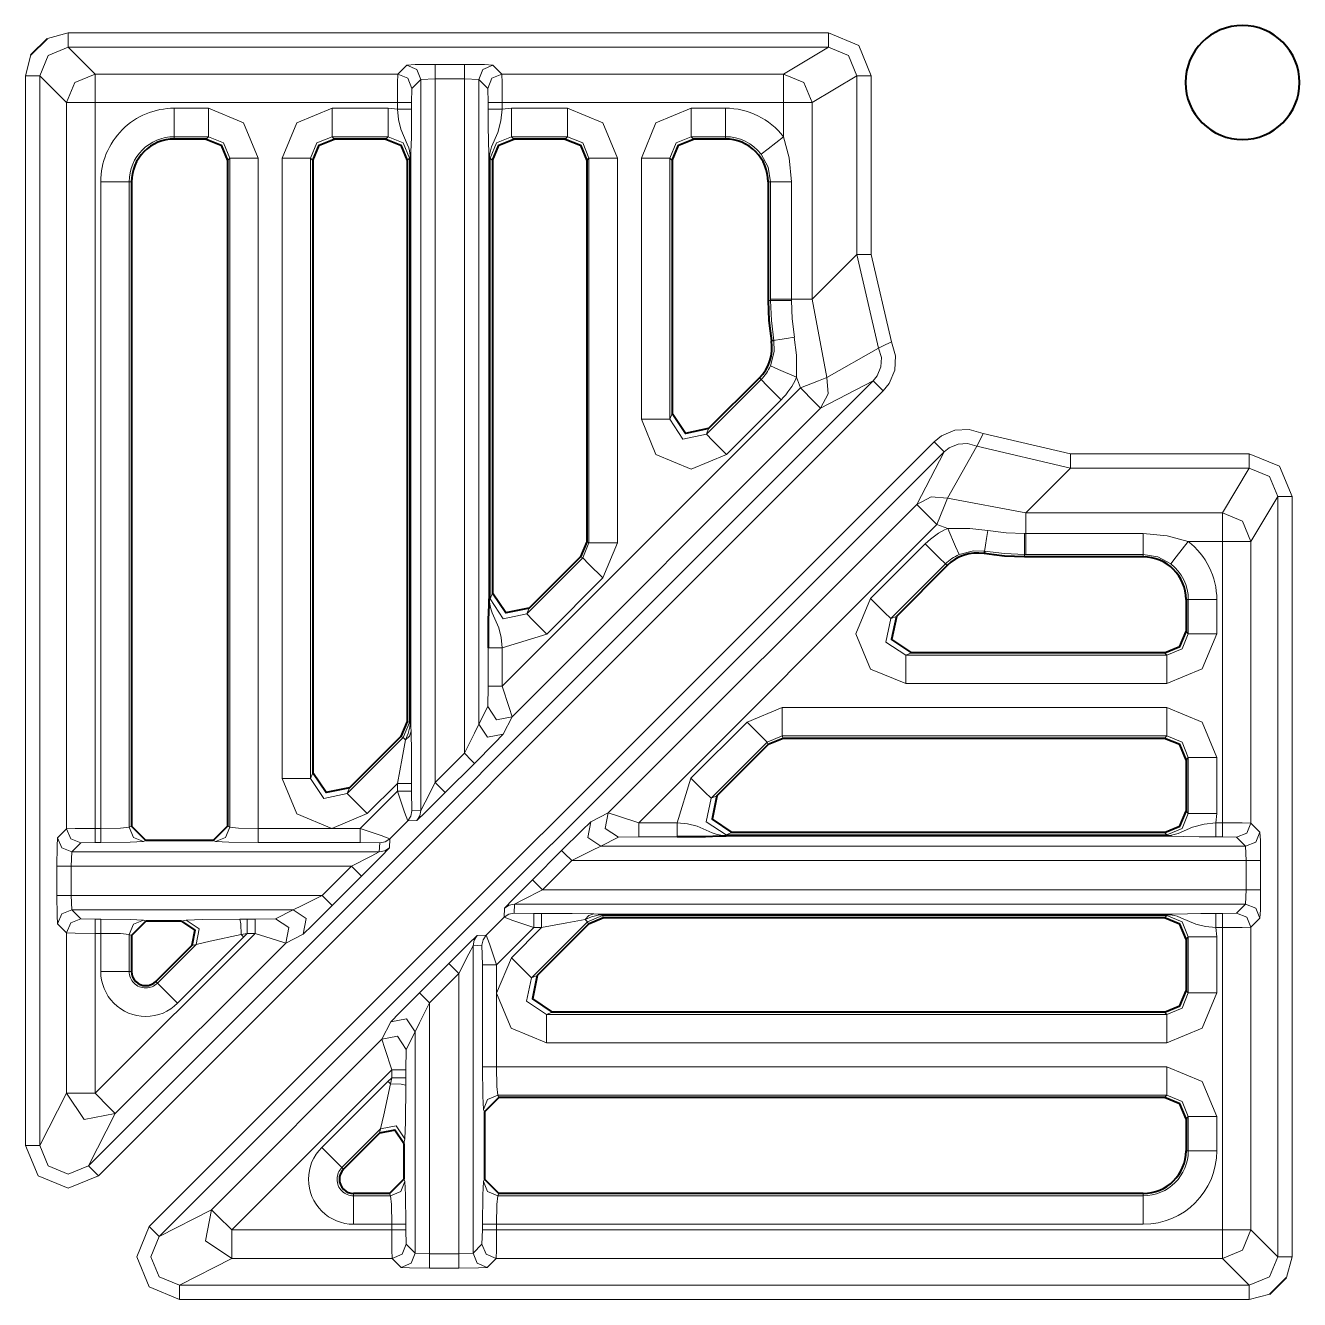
# Model space of a CAD drawing. Header units: millimetres. Extents: x 0 to 2941, y -405 to 1422.
# Drawn here: x 943.88 to 988.57, y 948 to 992.69 of the extents above; entities that cross this region are included whole.
import ezdxf

# ---------------------------------------------------------------- set-up
doc = ezdxf.new("R2010")
doc.units = ezdxf.units.MM
doc.layers.add('FINE', color=9, linetype='Continuous')
doc.layers.add('OUTLINE', color=7, linetype='Continuous')

msp = doc.modelspace()

# ---------------------------------------------------------------- linework, layer by layer
at = {"layer": 'FINE', "lineweight": 9}
for p, q in [((945.379, 992.427), (944.652, 992.239)), ((972.044, 992.427), (945.379, 992.427)), ((944.068, 991.655), (943.88, 990.928)), ((945.379, 991.927), (972.044, 991.927)), ((946.323, 990.984), (945.379, 991.927)), ((972.044, 991.927), (970.471, 990.984)), ((957.251, 991.299), (956.936, 990.984)), ((943.88, 990.928), (943.88, 953.404)), ((944.38, 990.928), (945.323, 989.984)), ((944.38, 953.404), (944.38, 990.928)), ((956.936, 990.984), (946.323, 990.984)), ((957.435, 990.484), (957.751, 990.799)), ((957.751, 990.799), (958.251, 990.824)), ((957.751, 990.799), (957.751, 965.161)), ((958.251, 966.137), (958.251, 990.824)), ((958.251, 990.824), (959.276, 990.824)), ((959.276, 990.824), (959.276, 967.163)), ((959.276, 990.824), (959.776, 990.799)), ((959.776, 990.799), (960.091, 990.484)), ((970.471, 990.984), (960.591, 990.984)), ((971.47, 989.984), (973.044, 990.928)), ((973.044, 990.928), (973.044, 984.661)), ((973.544, 984.661), (973.544, 990.928)), ((960.091, 990.484), (960.104, 989.984)), ((945.323, 989.984), (945.323, 964.516)), ((946.323, 989.984), (956.923, 989.984)), ((956.923, 989.984), (956.923, 989.758)), ((960.104, 989.984), (960.104, 989.758)), ((960.604, 989.984), (970.471, 989.984)), ((960.604, 989.758), (960.604, 989.984)), ((970.471, 989.984), (970.471, 988.786)), ((971.47, 983.086), (971.47, 989.984)), ((950.296, 989.789), (949.099, 989.789)), ((956.596, 989.789), (954.631, 989.789)), ((956.923, 989.758), (956.596, 989.789)), ((960.931, 989.789), (960.604, 989.758)), ((962.896, 989.789), (960.931, 989.789)), ((968.429, 989.789), (967.231, 989.789)), ((949.099, 988.708), (949.099, 988.79)), ((949.099, 988.79), (950.296, 988.79)), ((950.296, 988.79), (950.215, 988.708)), ((954.712, 988.708), (954.631, 988.79)), ((954.631, 988.79), (956.596, 988.79)), ((956.596, 988.79), (956.514, 988.708)), ((962.896, 988.79), (962.814, 988.708)), ((967.313, 988.708), (967.231, 988.79)), ((967.231, 988.79), (968.429, 988.79)), ((968.429, 988.79), (968.429, 988.708)), ((950.963, 987.959), (951.045, 988.041)), ((951.045, 988.041), (951.045, 964.566)), ((952.884, 988.041), (952.884, 966.282)), ((953.882, 988.041), (953.963, 987.959)), ((953.882, 966.282), (953.882, 988.041)), ((957.263, 987.959), (957.345, 988.041)), ((957.345, 988.041), (957.345, 968.246)), ((957.377, 988.041), (957.377, 968.246)), ((960.134, 988.041), (960.134, 972.582)), ((960.15, 972.582), (960.15, 988.041)), ((960.182, 988.041), (960.263, 987.959)), ((963.564, 987.959), (963.645, 988.041)), ((963.645, 988.041), (963.645, 974.546)), ((964.643, 974.546), (964.643, 988.041)), ((965.483, 988.041), (965.483, 978.882)), ((946.519, 987.208), (946.519, 964.529)), ((947.517, 987.208), (947.599, 987.208)), ((947.517, 964.566), (947.517, 987.208)), ((969.929, 987.208), (970.015, 987.208)), ((970.015, 987.208), (970.015, 983.086)), ((973.044, 984.661), (971.47, 983.086)), ((973.044, 984.661), (973.805, 981.37)), ((974.254, 981.589), (973.544, 984.661)), ((969.929, 983.047), (970.015, 983.047)), ((970.015, 983.086), (970.015, 983.047)), ((971.99, 980.34), (971.47, 983.086)), ((973.805, 981.37), (971.99, 980.34)), ((973.612, 980.223), (946.087, 952.698)), ((969.679, 980.271), (967.761, 978.352)), ((969.622, 980.328), (969.679, 980.271)), ((970.923, 980.35), (971.06, 979.975)), ((971.767, 979.268), (973.612, 980.223)), ((946.44, 952.344), (973.966, 979.87)), ((971.06, 979.975), (960.604, 969.519)), ((968.467, 977.646), (970.385, 979.564)), ((960.945, 968.445), (971.767, 979.268)), ((966.564, 979.078), (966.482, 978.882)), ((967.761, 978.352), (967.842, 978.549)), ((977.465, 978.378), (980.537, 977.668)), ((948.22, 950.564), (975.746, 978.089)), ((977.246, 977.929), (976.216, 976.113)), ((980.537, 977.168), (977.246, 977.929)), ((975.144, 975.891), (976.099, 977.736)), ((980.537, 977.668), (986.805, 977.668)), ((980.537, 977.168), (978.962, 975.594)), ((986.805, 977.168), (980.537, 977.168)), ((985.86, 975.594), (986.805, 977.168)), ((976.216, 976.113), (978.962, 975.594)), ((987.804, 976.168), (986.86, 974.594)), ((987.804, 949.503), (987.804, 976.168)), ((988.303, 976.168), (988.303, 949.503)), ((978.962, 975.594), (985.86, 975.594)), ((975.851, 975.184), (965.395, 964.728)), ((976.226, 975.047), (975.851, 975.184)), ((978.922, 974.866), (978.962, 974.866)), ((963.645, 974.546), (963.426, 974.017)), ((963.645, 974.546), (963.564, 974.58)), ((964.132, 973.311), (964.643, 974.546)), ((973.522, 972.591), (975.441, 974.509)), ((985.86, 974.594), (984.662, 974.594)), ((985.86, 964.728), (985.86, 974.594)), ((986.86, 974.594), (986.86, 964.715)), ((978.924, 974.053), (978.924, 974.138)), ((978.962, 974.138), (978.924, 974.138)), ((983.085, 974.138), (978.962, 974.138)), ((983.085, 974.053), (983.085, 974.138)), ((962.167, 971.346), (964.132, 973.311)), ((984.666, 972.553), (984.585, 972.553)), ((984.666, 971.355), (984.666, 972.553)), ((985.665, 972.553), (985.665, 971.355)), ((960.604, 970.859), (962.167, 971.346)), ((984.585, 971.436), (984.666, 971.355)), ((960.104, 970.859), (960.104, 969.519)), ((960.604, 969.519), (960.604, 970.859)), ((974.954, 970.687), (974.758, 970.606)), ((974.758, 970.606), (983.917, 970.606)), ((983.917, 970.606), (983.836, 970.687)), ((960.104, 969.519), (960.091, 968.799)), ((983.917, 969.607), (974.758, 969.607)), ((960.63, 967.833), (960.945, 968.445)), ((969.187, 968.256), (970.423, 968.767)), ((970.423, 968.767), (983.917, 968.767)), ((957.345, 968.246), (957.263, 968.28)), ((967.222, 966.291), (969.187, 968.256)), ((957.126, 967.717), (955.161, 965.752)), ((957.044, 967.751), (957.126, 967.717)), ((970.423, 967.769), (969.893, 967.549)), ((970.423, 967.769), (970.456, 967.687)), ((983.917, 967.769), (970.423, 967.769)), ((983.836, 967.687), (983.917, 967.769)), ((959.276, 967.163), (958.251, 966.137)), ((958.604, 965.783), (959.63, 966.809)), ((953.963, 966.478), (953.882, 966.282)), ((966.735, 964.728), (967.222, 966.291)), ((955.161, 965.752), (955.242, 965.949)), ((955.867, 965.046), (956.923, 966.102)), ((957.423, 965.837), (957.423, 966.102)), ((957.436, 965.143), (957.423, 965.837)), ((957.289, 964.79), (957.604, 964.808)), ((957.751, 965.161), (957.436, 965.143)), ((945.323, 964.516), (945.008, 964.201)), ((947.599, 964.607), (947.517, 964.566)), ((951.045, 964.566), (950.963, 964.607)), ((965.395, 964.728), (966.735, 964.728)), ((968.654, 964.387), (968.458, 964.306)), ((983.917, 964.306), (983.836, 964.387)), ((985.634, 964.728), (985.86, 964.728)), ((986.86, 964.715), (987.175, 964.4)), ((945.508, 963.701), (945.823, 964.016)), ((945.823, 964.016), (946.323, 964.029)), ((948.016, 964.066), (948.099, 964.107)), ((950.463, 964.107), (950.546, 964.066)), ((952.043, 964.029), (955.614, 964.029)), ((955.614, 964.029), (956.309, 964.016)), ((956.309, 964.016), (956.29, 963.701)), ((965.395, 964.228), (964.675, 964.215)), ((966.735, 964.228), (965.395, 964.228)), ((968.458, 964.306), (983.917, 964.306)), ((968.458, 964.274), (983.917, 964.274)), ((983.917, 964.257), (968.458, 964.257)), ((986.701, 963.4), (986.675, 963.9)), ((945.482, 963.201), (945.508, 963.701)), ((945.508, 963.701), (956.29, 963.701)), ((961.66, 962.728), (962.685, 963.754)), ((944.983, 963.201), (944.983, 962.175)), ((955.315, 963.201), (945.482, 963.201)), ((945.482, 962.175), (945.482, 963.201)), ((955.315, 963.201), (954.289, 962.175)), ((986.701, 963.4), (963.039, 963.4)), ((986.701, 962.375), (986.701, 963.4)), ((987.201, 963.4), (987.201, 962.375)), ((945.482, 962.175), (954.289, 962.175)), ((945.508, 961.675), (945.482, 962.175)), ((962.013, 962.375), (986.701, 962.375)), ((986.675, 961.874), (986.701, 962.375)), ((953.265, 961.675), (945.508, 961.675)), ((945.823, 961.36), (945.508, 961.675)), ((953.265, 961.675), (952.653, 961.36)), ((960.666, 961.413), (960.684, 961.728)), ((961.037, 961.874), (961.019, 961.559)), ((946.323, 961.348), (945.823, 961.36)), ((946.519, 961.348), (946.323, 961.348)), ((948.099, 961.269), (948.016, 961.31)), ((949.513, 961.31), (949.356, 961.269)), ((952.653, 961.36), (951.933, 961.348)), ((960.039, 960.786), (960.666, 961.413)), ((963.593, 961.249), (961.628, 959.285)), ((964.123, 961.469), (963.593, 961.249)), ((963.627, 961.168), (963.593, 961.249)), ((964.123, 961.517), (983.917, 961.517)), ((983.917, 961.501), (964.123, 961.501)), ((964.123, 961.469), (964.156, 961.387)), ((983.917, 961.469), (964.123, 961.469)), ((983.836, 961.387), (983.917, 961.469)), ((985.634, 961.547), (985.86, 961.547)), ((987.175, 961.375), (986.86, 961.06)), ((945.008, 961.176), (945.323, 960.86)), ((946.323, 960.847), (946.519, 960.847)), ((946.519, 960.847), (946.519, 959.512)), ((947.517, 959.512), (947.517, 960.81)), ((947.517, 960.81), (947.599, 960.77)), ((951.532, 960.711), (951.655, 960.847)), ((951.655, 960.847), (951.933, 960.847)), ((953.007, 960.507), (953.619, 960.822)), ((959.723, 960.768), (960.039, 960.786)), ((985.634, 961.047), (985.665, 960.72)), ((985.86, 961.047), (985.634, 961.047)), ((985.86, 950.447), (985.86, 961.047)), ((986.86, 961.06), (986.86, 950.447)), ((947.03, 954.53), (953.007, 960.507)), ((949.866, 960.457), (948.509, 959.101)), ((949.216, 958.395), (951.532, 960.711)), ((949.71, 960.417), (949.866, 960.457)), ((959.892, 960.432), (959.577, 960.414)), ((959.577, 949.632), (959.577, 960.414)), ((959.905, 959.738), (959.892, 960.432)), ((984.666, 960.72), (984.585, 960.638)), ((984.666, 958.755), (984.666, 960.72)), ((985.665, 960.72), (985.665, 958.755)), ((947.599, 959.512), (947.517, 959.512)), ((957.698, 958.766), (958.724, 959.792)), ((959.077, 959.439), (958.051, 958.413)), ((959.077, 959.439), (959.077, 949.606)), ((959.905, 956.167), (959.905, 959.738)), ((948.509, 959.101), (948.452, 959.159)), ((961.628, 959.285), (961.825, 959.366)), ((984.585, 958.836), (984.666, 958.755)), ((956.383, 957.131), (956.698, 957.743)), ((962.354, 958.087), (962.158, 958.006)), ((962.158, 958.006), (983.917, 958.006)), ((983.917, 958.006), (983.836, 958.087)), ((957.552, 957.389), (957.236, 956.777)), ((957.552, 957.389), (957.552, 949.632)), ((950.406, 951.154), (956.383, 957.131)), ((957.236, 956.777), (957.224, 956.057)), ((983.917, 957.007), (962.158, 957.007)), ((957.224, 956.057), (957.224, 955.779)), ((954.271, 953.34), (956.587, 955.656)), ((956.587, 955.656), (956.724, 955.779)), ((957.224, 955.779), (957.223, 955.519)), ((983.917, 955.169), (960.442, 955.169)), ((960.442, 955.169), (960.483, 955.087)), ((983.836, 955.087), (983.917, 955.169)), ((946.087, 952.698), (947.03, 954.53)), ((984.666, 954.42), (984.585, 954.338)), ((984.666, 953.222), (984.666, 954.42)), ((985.665, 954.42), (985.665, 953.222)), ((956.333, 953.99), (954.977, 952.633)), ((956.293, 953.834), (956.333, 953.99)), ((957.186, 953.637), (957.145, 953.48)), ((984.585, 953.222), (984.666, 953.222)), ((954.977, 952.633), (955.035, 952.576)), ((957.145, 952.222), (957.186, 952.14)), ((959.942, 952.14), (959.983, 952.222)), ((955.388, 951.722), (955.388, 951.641)), ((983.085, 951.641), (983.085, 951.722)), ((956.724, 950.643), (955.388, 950.643)), ((956.724, 950.447), (956.724, 950.643)), ((957.224, 950.643), (957.224, 950.447)), ((959.905, 950.447), (959.905, 950.643)), ((960.405, 950.643), (960.405, 950.447)), ((983.085, 950.643), (960.405, 950.643)), ((951.113, 950.447), (956.724, 950.447)), ((957.224, 950.447), (957.236, 949.947)), ((959.892, 949.947), (959.905, 950.447)), ((960.405, 950.447), (985.86, 950.447)), ((986.86, 950.447), (987.804, 949.503)), ((957.236, 949.947), (957.552, 949.632)), ((959.077, 949.606), (959.577, 949.632)), ((959.577, 949.632), (959.892, 949.947)), ((951.113, 949.447), (949.28, 948.503)), ((960.392, 949.447), (960.077, 949.132)), ((985.86, 949.447), (960.392, 949.447)), ((986.804, 948.503), (985.86, 949.447)), ((988.303, 949.503), (988.115, 948.776)), ((959.077, 949.106), (958.051, 949.106)), ((949.28, 948.503), (986.804, 948.503)), ((986.804, 948.003), (949.28, 948.003)), ((987.531, 948.191), (986.804, 948.003))]:
    msp.add_line(p, q, dxfattribs=at)
for points in [[(945.379, 991.927), (945.379, 992.078), (945.379, 992.427)], [(972.044, 991.927), (972.044, 992.078), (972.044, 992.427)], [(973.544, 990.928), (973.105, 991.988), (972.044, 992.427)], [(944.38, 990.928), (944.672, 991.635), (945.379, 991.927)], [(972.044, 991.927), (972.752, 991.635), (973.044, 990.928)], [(959.276, 991.325), (958.251, 991.325), (957.553, 991.317), (957.251, 991.299)], [(957.751, 990.799), (957.604, 991.152), (957.251, 991.299)], [(958.251, 990.824), (958.251, 991.174), (958.251, 991.325)], [(959.276, 990.824), (959.276, 991.174), (959.276, 991.325)], [(960.591, 990.984), (960.276, 991.299), (959.974, 991.317), (959.276, 991.325)], [(960.276, 991.299), (959.923, 991.152), (959.776, 990.799)], [(944.38, 990.928), (944.229, 990.928), (943.88, 990.928)], [(946.323, 990.984), (945.616, 990.691), (945.323, 989.984)], [(946.323, 989.984), (946.323, 990.682), (946.323, 990.984)], [(956.936, 990.984), (956.927, 990.682), (956.923, 989.984)], [(957.435, 990.484), (957.289, 990.837), (956.936, 990.984)], [(960.091, 968.799), (959.776, 968.186), (959.776, 990.799)], [(960.591, 990.984), (960.238, 990.837), (960.091, 990.484)], [(960.604, 989.984), (960.6, 990.682), (960.591, 990.984)], [(970.471, 989.984), (970.471, 990.682), (970.471, 990.984)], [(971.47, 989.984), (971.177, 990.69), (970.471, 990.984)], [(973.544, 990.928), (973.198, 990.928), (973.044, 990.928)], [(957.423, 989.758), (957.423, 989.984), (957.435, 990.484)], [(946.323, 989.984), (945.625, 989.984), (945.323, 989.984)], [(946.519, 964.529), (946.323, 964.529), (946.323, 989.984)], [(957.423, 989.984), (957.272, 989.984), (956.923, 989.984)], [(960.604, 989.984), (960.255, 989.984), (960.104, 989.984)], [(971.47, 989.984), (971.162, 989.984), (970.471, 989.984)], [(949.099, 988.79), (949.099, 989.1), (949.099, 989.789)], [(950.296, 988.79), (950.296, 989.1), (950.296, 989.789)], [(952.043, 988.041), (951.532, 989.277), (950.296, 989.789)], [(954.631, 989.789), (953.395, 989.277), (952.884, 988.041)], [(954.631, 988.79), (954.631, 989.1), (954.631, 989.789)], [(956.596, 988.79), (956.596, 989.1), (956.596, 989.789)], [(957.423, 989.758), (957.272, 989.758), (956.923, 989.758)], [(956.923, 989.758), (956.966, 989.394), (957.044, 989.051), (957.269, 988.533), (957.32, 988.396), (957.349, 988.289), (957.372, 988.143), (957.376, 988.074), (957.377, 988.041)], [(957.394, 968.246), (957.394, 988.041), (957.394, 988.053), (957.394, 988.081), (957.395, 988.14), (957.397, 988.189), (957.399, 988.263), (957.414, 988.757), (957.42, 989.227), (957.423, 989.758)], [(960.604, 989.758), (960.255, 989.758), (960.104, 989.758)], [(960.104, 989.758), (960.107, 989.166), (960.117, 988.618), (960.13, 988.21), (960.133, 988.102), (960.133, 988.068), (960.134, 988.041)], [(960.15, 988.041), (960.152, 988.111), (960.161, 988.198), (960.221, 988.438), (960.443, 988.937), (960.554, 989.351), (960.604, 989.758)], [(960.931, 988.79), (960.931, 989.1), (960.931, 989.789)], [(962.896, 988.79), (962.896, 989.1), (962.896, 989.789)], [(964.643, 988.041), (964.132, 989.277), (962.896, 989.789)], [(967.231, 989.789), (965.995, 989.277), (965.483, 988.041)], [(967.231, 989.789), (967.231, 989.1), (967.231, 988.79)], [(968.429, 989.789), (968.429, 989.1), (968.429, 988.79)], [(950.296, 988.79), (950.827, 988.572), (951.045, 988.041)], [(953.882, 988.041), (954.1, 988.572), (954.631, 988.79)], [(956.596, 988.79), (957.127, 988.572), (957.345, 988.041)], [(960.182, 988.041), (960.4, 988.572), (960.931, 988.79)], [(961.013, 988.708), (960.931, 988.79), (962.896, 988.79)], [(962.896, 988.79), (963.427, 988.572), (963.645, 988.041)], [(966.482, 988.041), (966.7, 988.572), (967.231, 988.79)], [(970.471, 988.786), (969.926, 988.365), (969.68, 988.176)], [(970.742, 987.208), (970.671, 988.044), (970.471, 988.786)], [(951.045, 988.041), (951.355, 988.041), (952.043, 988.041)], [(955.614, 964.529), (952.043, 964.529), (952.043, 988.041)], [(953.882, 988.041), (953.572, 988.041), (952.884, 988.041)], [(957.377, 988.041), (957.356, 988.041), (957.345, 988.041)], [(957.394, 988.041), (957.389, 988.041), (957.377, 988.041)], [(960.15, 988.041), (960.138, 988.041), (960.134, 988.041)], [(960.182, 988.041), (960.171, 988.041), (960.15, 988.041)], [(960.263, 972.778), (960.182, 972.582), (960.182, 988.041)], [(964.643, 988.041), (963.955, 988.041), (963.645, 988.041)], [(965.483, 988.041), (966.172, 988.041), (966.482, 988.041)], [(966.482, 978.882), (966.482, 988.041), (966.564, 987.959)], [(969.68, 988.176), (969.927, 987.721), (970.015, 987.208)], [(947.517, 987.208), (947.207, 987.208), (946.519, 987.208)], [(970.742, 987.208), (970.232, 987.208), (970.015, 987.208)], [(970.742, 983.046), (970.742, 983.086), (970.742, 987.208)], [(973.544, 984.661), (973.198, 984.661), (973.044, 984.661)], [(970.742, 983.086), (970.232, 983.086), (970.015, 983.086)], [(970.015, 983.047), (970.232, 983.047), (970.742, 983.046)], [(970.015, 983.047), (970.044, 982.342), (970.13, 981.64)], [(971.47, 983.086), (971.255, 983.086), (970.742, 983.086)], [(970.849, 981.758), (970.77, 982.401), (970.742, 983.046)], [(970.126, 981.639), (970.14, 981.261), (970.009, 980.752)], [(970.126, 981.64), (970.19, 981.65), (970.342, 981.675), (970.568, 981.711), (970.847, 981.756)], [(970.923, 980.35), (970.923, 981.129), (970.847, 981.757)], [(973.805, 981.37), (973.9, 981.048), (973.882, 980.713), (973.755, 980.402), (973.612, 980.223)], [(974.254, 981.589), (973.945, 981.438), (973.805, 981.37)], [(973.966, 979.87), (974.179, 980.138), (974.369, 980.604), (974.396, 981.106), (974.254, 981.589)], [(970.009, 980.752), (970.293, 980.627), (970.923, 980.35)], [(969.679, 980.271), (969.899, 980.051), (970.385, 979.564)], [(971.99, 980.34), (971.7, 980.226), (971.06, 979.975)], [(971.767, 979.268), (972.038, 979.771), (971.99, 980.34)], [(973.966, 979.87), (973.718, 980.117), (973.612, 980.223)], [(971.767, 979.268), (971.556, 979.479), (971.06, 979.975)], [(966.482, 978.882), (966.172, 978.882), (965.483, 978.882)], [(965.483, 978.882), (965.994, 977.64), (967.228, 977.13), (968.467, 977.646)], [(967.761, 978.352), (966.939, 978.177), (966.482, 978.882)], [(967.761, 978.352), (967.98, 978.133), (968.467, 977.646)], [(975.746, 978.089), (976.014, 978.303), (976.48, 978.493), (976.983, 978.519), (977.465, 978.378)], [(977.465, 978.378), (977.315, 978.069), (977.246, 977.929)], [(975.746, 978.089), (975.994, 977.842), (976.099, 977.736)], [(977.246, 977.929), (976.924, 978.024), (976.589, 978.006), (976.279, 977.878), (976.099, 977.736)], [(976.099, 977.736), (948.574, 950.21), (950.406, 951.154)], [(980.537, 977.668), (980.537, 977.322), (980.537, 977.168)], [(986.805, 977.668), (986.805, 977.322), (986.805, 977.168)], [(986.805, 977.668), (987.865, 977.228), (988.303, 976.168)], [(987.804, 976.168), (987.511, 976.875), (986.805, 977.168)], [(975.144, 975.891), (975.647, 976.162), (976.216, 976.113)], [(976.216, 976.113), (976.102, 975.823), (975.851, 975.184)], [(987.804, 976.168), (987.954, 976.168), (988.303, 976.168)], [(963.709, 964.754), (964.321, 965.069), (975.144, 975.891)], [(975.144, 975.891), (975.355, 975.68), (975.851, 975.184)], [(978.962, 975.594), (978.962, 975.378), (978.962, 974.866), (983.085, 974.866)], [(985.86, 975.594), (985.86, 975.286), (985.86, 974.594)], [(985.86, 975.594), (986.567, 975.301), (986.86, 974.594)], [(976.628, 974.133), (976.504, 974.416), (976.226, 975.047)], [(976.226, 975.047), (977.005, 975.047), (977.634, 974.971)], [(977.517, 974.25), (977.526, 974.313), (977.551, 974.466), (977.587, 974.692), (977.632, 974.971)], [(977.634, 974.973), (978.277, 974.893), (978.922, 974.866)], [(978.924, 974.138), (978.923, 974.356), (978.922, 974.866)], [(978.962, 974.866), (978.962, 974.356), (978.962, 974.138)], [(983.085, 974.866), (983.085, 974.356), (983.085, 974.138)], [(983.085, 974.866), (983.921, 974.795), (984.662, 974.594)], [(964.643, 974.546), (963.955, 974.546), (963.645, 974.546)], [(976.147, 973.803), (975.927, 974.023), (975.441, 974.509)], [(977.515, 974.25), (977.137, 974.264), (976.628, 974.133)], [(978.924, 974.138), (978.218, 974.167), (977.516, 974.254)], [(984.662, 974.594), (984.241, 974.05), (984.052, 973.804)], [(985.86, 974.594), (986.558, 974.594), (986.86, 974.594)], [(963.344, 974.051), (963.426, 974.017), (961.461, 972.052), (961.542, 972.249)], [(964.132, 973.311), (963.645, 973.797), (963.426, 974.017)], [(976.204, 973.746), (976.147, 973.803), (974.228, 971.885), (974.425, 971.966)], [(984.052, 973.804), (983.597, 974.051), (983.085, 974.138)], [(960.15, 972.582), (960.138, 972.582), (960.134, 972.582)], [(960.182, 972.582), (960.171, 972.582), (960.15, 972.582)], [(960.604, 970.859), (960.562, 971.222), (960.484, 971.564), (960.254, 972.092), (960.204, 972.231), (960.166, 972.391), (960.155, 972.473), (960.151, 972.545), (960.15, 972.582)], [(961.461, 972.052), (960.639, 971.877), (960.182, 972.582)], [(974.758, 969.607), (973.517, 970.118), (973.005, 971.352), (973.522, 972.591)], [(974.228, 971.885), (974.009, 972.104), (973.522, 972.591)], [(985.665, 972.553), (984.976, 972.553), (984.666, 972.553)], [(962.167, 971.346), (961.68, 971.833), (961.461, 972.052)], [(974.228, 971.885), (974.053, 971.063), (974.758, 970.606)], [(983.917, 970.606), (984.448, 970.824), (984.666, 971.355)], [(985.665, 971.355), (985.153, 970.119), (983.917, 969.607)], [(985.665, 971.355), (984.976, 971.355), (984.666, 971.355)], [(960.604, 970.859), (960.255, 970.859), (960.104, 970.859)], [(974.758, 970.606), (974.758, 970.296), (974.758, 969.607)], [(983.917, 969.607), (983.917, 970.296), (983.917, 970.606)], [(960.604, 969.519), (960.255, 969.519), (960.104, 969.519)], [(960.945, 968.445), (960.848, 968.771), (960.604, 969.519)], [(960.945, 968.445), (960.4, 968.337), (960.091, 968.799)], [(970.423, 968.767), (970.423, 968.079), (970.423, 967.769)], [(983.917, 968.767), (983.917, 968.079), (983.917, 967.769)], [(983.917, 968.767), (985.153, 968.256), (985.665, 967.02)], [(957.377, 968.246), (957.356, 968.246), (957.345, 968.246), (957.126, 967.717)], [(957.377, 968.246), (957.375, 968.176), (957.366, 968.09), (957.306, 967.852), (957.212, 967.63)], [(957.402, 967.94), (957.351, 967.768), (957.212, 967.63)], [(957.394, 968.246), (957.389, 968.246), (957.377, 968.246)], [(957.423, 966.102), (957.417, 967.176), (957.402, 967.94), (957.397, 968.079), (957.394, 968.186), (957.394, 968.219), (957.394, 968.246)], [(959.776, 968.186), (959.625, 967.867), (959.276, 967.163)], [(960.63, 967.833), (960.085, 967.725), (959.776, 968.186)], [(969.187, 968.256), (969.674, 967.769), (969.893, 967.549)], [(957.212, 967.63), (957.097, 966.996), (956.923, 966.102)], [(957.212, 967.63), (957.152, 967.691), (957.126, 967.717)], [(959.63, 966.809), (960.328, 967.514), (960.63, 967.833)], [(969.927, 967.468), (969.893, 967.549), (967.928, 965.585), (968.125, 965.666)], [(984.666, 967.02), (984.448, 967.551), (983.917, 967.769)], [(959.63, 966.809), (959.524, 966.915), (959.276, 967.163)], [(984.585, 965.136), (984.666, 965.055), (984.666, 967.02), (984.585, 966.938)], [(984.666, 967.02), (984.976, 967.02), (985.665, 967.02)], [(985.665, 967.02), (985.665, 965.055), (985.634, 964.728)], [(953.882, 966.282), (953.572, 966.282), (952.884, 966.282)], [(952.884, 966.282), (953.394, 965.041), (954.628, 964.529), (955.867, 965.046)], [(955.161, 965.752), (954.339, 965.577), (953.882, 966.282)], [(958.251, 966.137), (957.902, 965.446), (957.751, 965.161)], [(958.604, 965.783), (958.498, 965.889), (958.251, 966.137)], [(967.222, 966.291), (967.709, 965.804), (967.928, 965.585)], [(955.867, 965.046), (955.38, 965.533), (955.161, 965.752)], [(956.923, 966.102), (956.923, 965.837), (955.614, 964.529)], [(957.423, 966.102), (957.272, 966.102), (956.923, 966.102)], [(957.423, 965.837), (957.272, 965.837), (956.923, 965.837)], [(956.923, 965.837), (957.175, 965.098), (957.289, 964.79)], [(957.604, 964.808), (957.906, 965.093), (958.604, 965.783)], [(967.928, 965.585), (967.753, 964.763), (968.458, 964.306)], [(957.436, 965.143), (957.398, 964.952), (957.289, 964.79)], [(957.604, 964.808), (957.713, 964.97), (957.751, 965.161)], [(964.321, 965.069), (964.214, 964.524), (964.675, 964.215)], [(964.321, 965.069), (964.647, 964.972), (965.395, 964.728)], [(983.917, 964.306), (984.448, 964.524), (984.666, 965.055)], [(984.666, 965.055), (984.976, 965.055), (985.665, 965.055)], [(946.323, 964.529), (945.625, 964.525), (945.323, 964.516)], [(945.823, 964.016), (945.47, 964.163), (945.323, 964.516)], [(946.323, 964.029), (946.323, 964.18), (946.323, 964.529)], [(947.517, 964.566), (947.207, 964.54), (946.519, 964.529)], [(946.519, 964.029), (946.519, 964.18), (946.519, 964.529)], [(948.016, 964.066), (947.664, 964.213), (947.517, 964.566)], [(951.045, 964.566), (950.898, 964.213), (950.546, 964.066)], [(952.043, 964.529), (951.355, 964.54), (951.045, 964.566)], [(952.043, 964.529), (952.043, 964.18), (952.043, 964.029)], [(955.614, 964.529), (955.614, 964.18), (955.614, 964.029)], [(956.662, 964.162), (956.354, 964.277), (955.614, 964.529)], [(956.644, 963.847), (956.662, 964.162), (957.289, 964.79)], [(962.685, 963.754), (963.39, 964.452), (963.709, 964.754)], [(963.709, 964.754), (963.601, 964.209), (964.062, 963.9)], [(965.395, 964.728), (965.395, 964.379), (965.395, 964.228)], [(966.735, 964.728), (966.735, 964.379), (966.735, 964.228)], [(966.735, 964.728), (967.098, 964.685), (967.441, 964.608), (967.968, 964.378), (968.107, 964.328), (968.267, 964.29), (968.349, 964.279), (968.421, 964.274), (968.458, 964.274)], [(983.917, 964.274), (983.987, 964.276), (984.074, 964.285), (984.314, 964.345), (984.813, 964.567), (985.227, 964.678), (985.634, 964.728)], [(985.634, 964.728), (985.634, 964.379), (985.634, 964.228)], [(985.86, 964.728), (985.86, 964.379), (985.86, 964.228)], [(985.86, 964.728), (986.558, 964.724), (986.86, 964.715)], [(986.86, 964.715), (986.713, 964.362), (986.36, 964.215)], [(987.175, 964.4), (987.029, 964.047), (986.675, 963.9)], [(987.175, 964.4), (987.193, 964.098), (987.201, 963.4)], [(945.008, 964.201), (944.99, 963.899), (944.983, 963.201)], [(945.508, 963.701), (945.155, 963.847), (945.008, 964.201)], [(946.323, 964.029), (946.519, 964.029), (947.551, 964.04), (948.016, 964.066)], [(950.546, 964.066), (951.011, 964.04), (952.043, 964.029)], [(956.662, 964.162), (956.5, 964.054), (956.309, 964.016)], [(964.062, 963.9), (963.744, 963.749), (963.039, 963.4)], [(964.675, 964.215), (964.062, 963.9), (986.675, 963.9)], [(968.458, 964.306), (968.458, 964.295), (968.458, 964.274)], [(968.458, 964.274), (968.458, 964.262), (968.458, 964.257)], [(983.917, 964.306), (983.917, 964.295), (983.917, 964.274)], [(983.917, 964.274), (983.917, 964.262), (983.917, 964.257)], [(985.634, 964.228), (985.042, 964.231), (984.494, 964.241), (984.086, 964.253), (983.978, 964.257), (983.944, 964.257), (983.917, 964.257)], [(986.675, 963.9), (986.36, 964.215), (985.86, 964.228), (985.634, 964.228)], [(954.642, 961.822), (955.668, 962.848), (956.359, 963.545), (956.644, 963.847)], [(956.29, 963.701), (956.006, 963.55), (955.315, 963.201)], [(956.644, 963.847), (956.482, 963.739), (956.29, 963.701)], [(962.685, 963.754), (962.791, 963.648), (963.039, 963.4)], [(945.482, 963.201), (945.133, 963.201), (944.983, 963.201)], [(955.668, 962.848), (955.563, 962.953), (955.315, 963.201)], [(963.039, 963.4), (962.013, 962.375), (961.322, 962.026), (961.037, 961.874)], [(986.701, 963.4), (987.05, 963.4), (987.201, 963.4)], [(960.684, 961.728), (960.969, 962.03), (961.66, 962.728)], [(961.66, 962.728), (961.765, 962.622), (962.013, 962.375)], [(945.482, 962.175), (945.133, 962.175), (944.983, 962.175)], [(944.983, 962.175), (944.99, 961.477), (945.008, 961.176)], [(954.289, 962.175), (953.584, 961.826), (953.265, 961.675)], [(954.642, 961.822), (954.537, 961.928), (954.289, 962.175)], [(986.701, 962.375), (987.05, 962.375), (987.201, 962.375)], [(987.201, 962.375), (987.193, 961.677), (987.175, 961.375)], [(945.508, 961.675), (945.155, 961.529), (945.008, 961.176)], [(953.619, 960.822), (953.727, 961.366), (953.265, 961.675)], [(953.619, 960.822), (953.938, 961.124), (954.642, 961.822)], [(960.684, 961.728), (960.846, 961.837), (961.037, 961.874)], [(985.86, 961.547), (986.36, 961.559), (986.675, 961.874), (961.037, 961.874)], [(986.675, 961.874), (987.029, 961.728), (987.175, 961.375)], [(945.823, 961.36), (945.47, 961.214), (945.323, 960.86)], [(946.323, 961.348), (946.323, 961.196), (946.323, 960.847)], [(946.519, 961.348), (946.519, 961.196), (946.519, 960.847)], [(948.016, 961.31), (947.551, 961.337), (946.519, 961.348)], [(948.016, 961.31), (947.664, 961.164), (947.517, 960.81)], [(951.395, 961.347), (950.1, 961.335), (949.513, 961.31)], [(949.866, 960.457), (949.972, 961.001), (949.513, 961.31)], [(951.933, 961.348), (951.655, 961.348), (951.395, 961.347)], [(951.441, 960.802), (951.429, 961.179), (951.395, 961.347)], [(951.655, 960.847), (951.655, 961.196), (951.655, 961.348)], [(951.933, 960.847), (951.933, 961.196), (951.933, 961.348)], [(953.007, 960.507), (953.114, 961.051), (952.653, 961.36)], [(961.019, 961.559), (960.828, 961.521), (960.666, 961.413)], [(961.713, 961.047), (960.974, 961.298), (960.666, 961.413)], [(961.019, 961.559), (961.713, 961.547), (961.978, 961.547)], [(961.713, 961.547), (961.713, 961.396), (961.713, 961.047)], [(961.978, 961.547), (961.978, 961.396), (961.978, 961.047)], [(961.978, 961.547), (963.052, 961.541), (963.816, 961.526)], [(963.506, 961.336), (962.872, 961.221), (961.978, 961.047)], [(963.816, 961.526), (963.645, 961.475), (963.506, 961.336)], [(964.123, 961.501), (964.052, 961.499), (963.966, 961.49), (963.728, 961.43), (963.506, 961.336)], [(963.506, 961.336), (963.567, 961.276), (963.593, 961.249)], [(963.816, 961.526), (963.955, 961.521), (964.062, 961.518), (964.096, 961.518), (964.123, 961.517)], [(964.123, 961.517), (964.123, 961.513), (964.123, 961.501)], [(964.123, 961.501), (964.123, 961.479), (964.123, 961.469)], [(983.917, 961.517), (983.93, 961.517), (983.957, 961.518), (984.016, 961.519), (984.065, 961.52), (984.14, 961.523), (984.633, 961.537), (985.104, 961.544), (985.634, 961.547)], [(983.917, 961.517), (983.917, 961.513), (983.917, 961.501)], [(983.917, 961.501), (983.917, 961.479), (983.917, 961.469)], [(985.634, 961.047), (985.27, 961.09), (984.927, 961.168), (984.409, 961.392), (984.272, 961.444), (984.166, 961.473), (984.02, 961.496), (983.95, 961.5), (983.917, 961.501)], [(984.666, 960.72), (984.448, 961.251), (983.917, 961.469)], [(985.634, 961.547), (985.634, 961.396), (985.634, 961.047)], [(985.86, 961.547), (985.86, 961.396), (985.86, 961.047)], [(986.36, 961.559), (986.713, 961.413), (986.86, 961.06)], [(945.323, 960.86), (945.323, 955.237), (944.38, 953.404)], [(945.323, 960.86), (945.625, 960.851), (946.323, 960.847)], [(951.933, 960.847), (946.323, 955.237), (946.323, 960.847)], [(946.519, 960.847), (947.207, 960.837), (947.517, 960.81)], [(949.866, 960.457), (950.359, 960.576), (951.441, 960.802), (951.655, 960.847)], [(951.532, 960.711), (951.486, 960.756), (951.441, 960.802)], [(951.933, 960.847), (952.68, 960.604), (953.007, 960.507)], [(960.039, 960.786), (959.93, 960.624), (959.892, 960.432)], [(960.039, 960.786), (960.153, 960.478), (960.405, 959.738)], [(960.922, 959.991), (961.978, 961.047), (961.713, 961.047), (960.405, 959.738), (960.405, 956.167), (983.917, 956.167)], [(986.86, 961.06), (986.558, 961.051), (985.86, 961.047)], [(958.724, 959.792), (959.421, 960.483), (959.723, 960.768)], [(959.577, 960.414), (959.426, 960.13), (959.077, 959.439)], [(959.723, 960.768), (959.615, 960.606), (959.577, 960.414)], [(984.666, 960.72), (984.976, 960.72), (985.665, 960.72)], [(962.158, 957.007), (960.917, 957.518), (960.405, 958.752), (960.922, 959.991)], [(960.922, 959.991), (961.409, 959.504), (961.628, 959.285)], [(946.519, 959.512), (947.207, 959.512), (947.517, 959.512)], [(958.724, 959.792), (958.829, 959.686), (959.077, 959.439)], [(960.405, 959.738), (960.056, 959.738), (959.905, 959.738)], [(949.216, 958.395), (948.729, 958.882), (948.509, 959.101)], [(961.628, 959.285), (961.453, 958.463), (962.158, 958.006)], [(956.698, 957.743), (957, 958.062), (957.698, 958.766)], [(957.698, 958.766), (957.803, 958.661), (958.051, 958.413)], [(983.917, 958.006), (984.448, 958.224), (984.666, 958.755)], [(985.665, 958.755), (985.153, 957.519), (983.917, 957.007)], [(984.666, 958.755), (984.976, 958.755), (985.665, 958.755)], [(958.051, 949.606), (958.051, 958.413), (957.702, 957.708), (957.552, 957.389)], [(956.698, 957.743), (957.243, 957.85), (957.552, 957.389)], [(962.158, 958.006), (962.158, 957.696), (962.158, 957.007)], [(983.917, 958.006), (983.917, 957.696), (983.917, 957.007)], [(956.383, 957.131), (956.927, 957.238), (957.236, 956.777)], [(956.724, 956.057), (956.48, 956.804), (956.383, 957.131)], [(956.724, 955.779), (956.724, 956.057), (951.113, 950.447)], [(956.724, 956.057), (957.073, 956.057), (957.224, 956.057)], [(960.405, 956.167), (960.056, 956.167), (959.905, 956.167)], [(959.983, 954.587), (959.942, 954.669), (959.916, 955.135), (959.905, 956.167)], [(960.405, 956.167), (960.416, 955.479), (960.442, 955.169)], [(983.917, 955.169), (983.917, 955.479), (983.917, 956.167)], [(983.917, 956.167), (985.153, 955.656), (985.665, 954.42)], [(956.333, 953.99), (956.452, 954.483), (956.678, 955.564)], [(956.587, 955.656), (956.632, 955.61), (956.678, 955.564), (956.724, 955.779)], [(956.678, 955.564), (957.056, 955.552), (957.223, 955.519)], [(956.724, 955.779), (957.073, 955.779), (957.224, 955.779)], [(957.223, 955.519), (957.211, 954.223), (957.186, 953.637)], [(945.323, 955.237), (945.941, 954.315), (947.03, 954.53)], [(946.323, 955.237), (945.625, 955.237), (945.323, 955.237)], [(947.03, 954.53), (946.819, 954.742), (946.323, 955.237)], [(960.442, 955.169), (960.089, 955.022), (959.942, 954.669)], [(984.666, 954.42), (984.448, 954.95), (983.917, 955.169)], [(956.333, 953.99), (956.877, 954.096), (957.186, 953.637)], [(984.666, 954.42), (984.976, 954.42), (985.665, 954.42)], [(944.38, 953.404), (944.229, 953.404), (943.88, 953.404)], [(943.88, 953.404), (944.319, 952.343), (945.379, 951.904), (946.44, 952.344)], [(946.087, 952.698), (945.379, 952.403), (944.672, 952.696), (944.38, 953.404)], [(954.271, 953.34), (954.758, 952.853), (954.977, 952.633)], [(984.666, 953.222), (984.976, 953.222), (985.665, 953.222)], [(946.087, 952.698), (946.192, 952.592), (946.44, 952.344)], [(957.186, 952.14), (957.04, 951.788), (956.687, 951.641)], [(957.186, 952.14), (957.213, 951.675), (957.224, 950.643)], [(959.905, 950.643), (959.916, 951.675), (959.942, 952.14)], [(959.942, 952.14), (960.089, 951.788), (960.442, 951.641)], [(955.388, 951.641), (956.687, 951.641), (956.646, 951.722)], [(955.388, 950.643), (955.388, 951.331), (955.388, 951.641)], [(956.724, 950.643), (956.713, 951.331), (956.687, 951.641)], [(960.442, 951.641), (960.416, 951.331), (960.405, 950.643)], [(960.483, 951.722), (960.442, 951.641), (983.085, 951.641)], [(983.085, 951.641), (983.085, 951.331), (983.085, 950.643)], [(951.113, 949.447), (950.191, 950.065), (950.406, 951.154)], [(950.406, 951.154), (950.618, 950.942), (951.113, 950.447)], [(949.28, 948.003), (948.219, 948.443), (947.78, 949.503), (948.22, 950.564)], [(948.574, 950.21), (948.468, 950.316), (948.22, 950.564)], [(957.224, 950.643), (957.073, 950.643), (956.724, 950.643)], [(959.905, 950.643), (960.056, 950.643), (960.405, 950.643)], [(948.574, 950.21), (948.28, 949.503), (948.572, 948.796), (949.28, 948.503)], [(951.113, 950.447), (951.113, 949.749), (951.113, 949.447)], [(957.224, 950.447), (957.073, 950.447), (956.724, 950.447)], [(956.736, 949.447), (956.727, 949.749), (956.724, 950.447)], [(959.905, 950.447), (960.056, 950.447), (960.405, 950.447)], [(960.405, 950.447), (960.401, 949.749), (960.392, 949.447)], [(986.86, 950.447), (986.567, 949.74), (985.86, 949.447)], [(985.86, 950.447), (985.86, 949.749), (985.86, 949.447)], [(985.86, 950.447), (986.558, 950.447), (986.86, 950.447)], [(957.236, 949.947), (957.09, 949.594), (956.736, 949.447)], [(957.552, 949.632), (957.405, 949.278), (957.052, 949.132)], [(957.552, 949.632), (958.051, 949.606), (959.077, 949.606)], [(958.051, 949.606), (958.051, 949.257), (958.051, 949.106)], [(959.077, 949.606), (959.077, 949.257), (959.077, 949.106)], [(959.577, 949.632), (959.723, 949.278), (960.077, 949.132)], [(959.892, 949.947), (960.039, 949.594), (960.392, 949.447)], [(957.052, 949.132), (956.736, 949.447), (951.113, 949.447)], [(986.804, 948.503), (987.511, 948.796), (987.804, 949.503)], [(987.804, 949.503), (987.954, 949.503), (988.303, 949.503)], [(958.051, 949.106), (957.354, 949.114), (957.052, 949.132)], [(960.077, 949.132), (959.775, 949.114), (959.077, 949.106)], [(949.28, 948.503), (949.28, 948.353), (949.28, 948.003)], [(986.804, 948.503), (986.804, 948.353), (986.804, 948.003)]]:
    msp.add_lwpolyline(points, dxfattribs=at)
for points in [[(949.099, 989.789, 0.414223), (946.519, 987.208)], [(970.471, 988.786, 0.232206), (968.429, 989.789)], [(949.099, 988.79, 0.414182), (947.517, 987.208)], [(969.68, 988.176, 0.232385), (968.429, 988.79)], [(969.679, 980.271, 0.092997), (970.009, 980.752)], [(970.385, 979.564, 0.093081), (970.923, 980.35)], [(976.226, 975.047, 0.093175), (975.441, 974.509)], [(985.665, 972.553, 0.232227), (984.662, 974.594)], [(976.628, 974.133, 0.092821), (976.147, 973.803)], [(984.666, 972.553, 0.23222), (984.052, 973.804)], [(946.519, 959.512, 0.414261), (948.099, 957.932, 0.198886), (949.216, 958.395)], [(947.517, 959.512, 0.4143), (948.099, 958.931, 0.198816), (948.51, 959.101)], [(954.271, 953.34, 0.414214), (954.271, 951.105, 0.19909), (955.388, 950.643)], [(983.085, 951.641, 0.414182), (984.666, 953.222)], [(983.085, 950.642, 0.414184), (985.665, 953.222)], [(954.977, 952.633, 0.414325), (954.977, 951.811, 0.198579), (955.388, 951.641)]]:
    msp.add_lwpolyline(points, format="xyb", dxfattribs=at)
at = {"layer": 'OUTLINE', "lineweight": 40}
for p, q in [((944.068, 991.655), (944.652, 992.239)), ((950.215, 988.708), (949.099, 988.708)), ((956.514, 988.708), (954.712, 988.708)), ((962.814, 988.708), (961.013, 988.708)), ((968.429, 988.708), (967.313, 988.708)), ((950.963, 987.959), (950.963, 964.607)), ((953.963, 987.959), (953.963, 966.478)), ((957.263, 987.959), (957.263, 968.28)), ((960.263, 987.959), (960.263, 972.778)), ((963.564, 987.959), (963.564, 974.58)), ((966.564, 987.959), (966.564, 979.078)), ((947.599, 987.208), (947.599, 964.607)), ((970.126, 981.639), (970.042, 981.626)), ((969.622, 980.328), (967.842, 978.549)), ((963.564, 974.58), (963.344, 974.051)), ((977.515, 974.25), (977.502, 974.166)), ((963.344, 974.051), (961.542, 972.249)), ((976.204, 973.746), (974.425, 971.966)), ((983.085, 974.053), (978.924, 974.053)), ((984.585, 972.553), (984.585, 971.436)), ((983.836, 970.687), (974.954, 970.687)), ((957.263, 968.28), (957.044, 967.751)), ((957.044, 967.751), (955.242, 965.949)), ((970.456, 967.687), (969.927, 967.468)), ((983.836, 967.687), (970.456, 967.687)), ((984.585, 966.938), (984.585, 965.136)), ((948.099, 964.107), (947.599, 964.607)), ((950.963, 964.607), (950.463, 964.107)), ((983.836, 964.387), (968.654, 964.387)), ((950.463, 964.107), (948.099, 964.107)), ((947.599, 960.77), (948.099, 961.269)), ((949.356, 961.269), (948.099, 961.269)), ((947.599, 960.77), (947.599, 959.512)), ((963.627, 961.168), (961.825, 959.366)), ((949.71, 960.417), (948.452, 959.159)), ((984.585, 960.638), (984.585, 958.836)), ((983.836, 958.087), (962.354, 958.087)), ((960.483, 955.087), (959.983, 954.587)), ((983.836, 955.087), (960.483, 955.087)), ((959.983, 954.587), (959.983, 952.222)), ((984.585, 954.338), (984.585, 953.222)), ((956.293, 953.834), (955.035, 952.576)), ((957.145, 953.48), (957.145, 952.222)), ((956.646, 951.722), (957.145, 952.222)), ((959.983, 952.222), (960.483, 951.722)), ((956.646, 951.722), (955.388, 951.722)), ((983.085, 951.722), (960.483, 951.722)), ((987.531, 948.191), (988.115, 948.776))]:
    msp.add_line(p, q, dxfattribs=at)
msp.add_lwpolyline([(984.567, 990.69, 0.414214), (986.567, 988.69, 0.414226), (988.567, 990.69, 0.414226), (986.567, 992.69, 0.414188)], format="xyb", close=True, dxfattribs=at)
for points in [[(949.099, 988.708, 0.414214), (947.599, 987.208)], [(969.929, 987.208, 0.41423), (968.429, 988.708)], [(969.622, 980.328, 0.240546), (970.042, 981.626)], [(977.502, 974.166, 0.240352), (976.204, 973.746)], [(984.585, 972.553, 0.41418), (983.085, 974.053)], [(947.599, 959.512, 0.414314), (948.099, 959.012, 0.19892), (948.452, 959.159)], [(983.085, 951.722, 0.41418), (984.585, 953.222)], [(955.035, 952.576, 0.414084), (955.035, 951.869, 0.198711), (955.388, 951.722)]]:
    msp.add_lwpolyline(points, format="xyb", dxfattribs=at)
for points in [[(950.215, 988.708), (950.744, 988.489), (950.963, 987.959)], [(953.963, 987.959), (954.183, 988.489), (954.712, 988.708)], [(956.514, 988.708), (957.044, 988.489), (957.263, 987.959)], [(960.263, 987.959), (960.483, 988.489), (961.013, 988.708)], [(962.814, 988.708), (963.344, 988.489), (963.564, 987.959)], [(966.564, 987.959), (966.783, 988.489), (967.313, 988.708)], [(969.929, 987.208), (969.929, 983.047), (969.937, 982.692), (969.958, 982.337), (969.995, 981.981), (970.046, 981.626)], [(967.842, 978.549), (967.025, 978.384), (966.564, 979.078)], [(978.924, 974.053), (978.568, 974.06), (978.213, 974.082), (977.857, 974.119), (977.502, 974.169)], [(960.134, 972.582), (960.134, 972.567), (960.133, 972.538), (960.133, 972.504), (960.13, 972.432), (960.128, 972.357), (960.114, 971.859), (960.107, 971.389), (960.104, 970.859)], [(961.542, 972.249), (960.725, 972.084), (960.263, 972.778)], [(974.425, 971.966), (974.26, 971.149), (974.954, 970.687)], [(983.836, 970.687), (984.365, 970.907), (984.585, 971.436)], [(984.585, 966.938), (984.365, 967.468), (983.836, 967.687)], [(969.927, 967.468), (968.125, 965.666), (967.96, 964.849), (968.654, 964.387)], [(955.242, 965.949), (954.425, 965.784), (953.963, 966.478)], [(983.836, 964.387), (984.365, 964.607), (984.585, 965.136)], [(968.458, 964.257), (968.443, 964.257), (968.414, 964.257), (968.38, 964.256), (968.308, 964.254), (968.233, 964.252), (967.735, 964.237), (967.265, 964.231), (966.735, 964.228)], [(949.356, 961.269), (949.819, 960.961), (949.71, 960.417)], [(983.836, 961.387), (964.156, 961.387), (963.627, 961.168)], [(984.585, 960.638), (984.365, 961.168), (983.836, 961.387)], [(961.825, 959.366), (961.66, 958.549), (962.354, 958.087)], [(983.836, 958.087), (984.365, 958.307), (984.585, 958.836)], [(984.585, 954.338), (984.365, 954.868), (983.836, 955.087)], [(957.145, 953.48), (956.837, 953.943), (956.293, 953.834)]]:
    msp.add_lwpolyline(points, dxfattribs=at)

doc.saveas('drawing.dxf')
